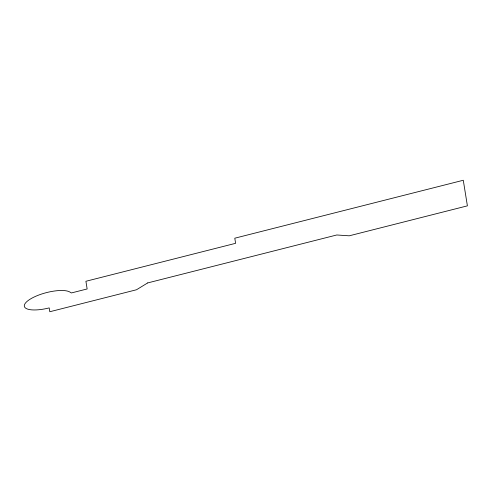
<?xml version="1.0" encoding="UTF-8"?>
<svg xmlns="http://www.w3.org/2000/svg" width="492" height="492" viewBox="0 0 492 492"><rect width="100%" height="100%" fill="white"/><g stroke="black" fill="none" stroke-linecap="round" stroke-linejoin="round"><path stroke-width="0.74" d="M147.68 282.925L136.481 289.763L49.809 311.737L49.194 307.9A24.397 7.743 -14.8 0 1 24.6 307.026A24.397 7.743 -14.8 0 1 41.592 294.044A24.397 7.743 -14.8 0 1 69.919 292.063L71.389 292.949L87.145 288.958L85.909 281.276L235.613 243.319L234.789 238.202L463.279 180.263L467.4 205.847L349.215 235.816L336.78 234.979L147.68 282.925"/></g></svg>
